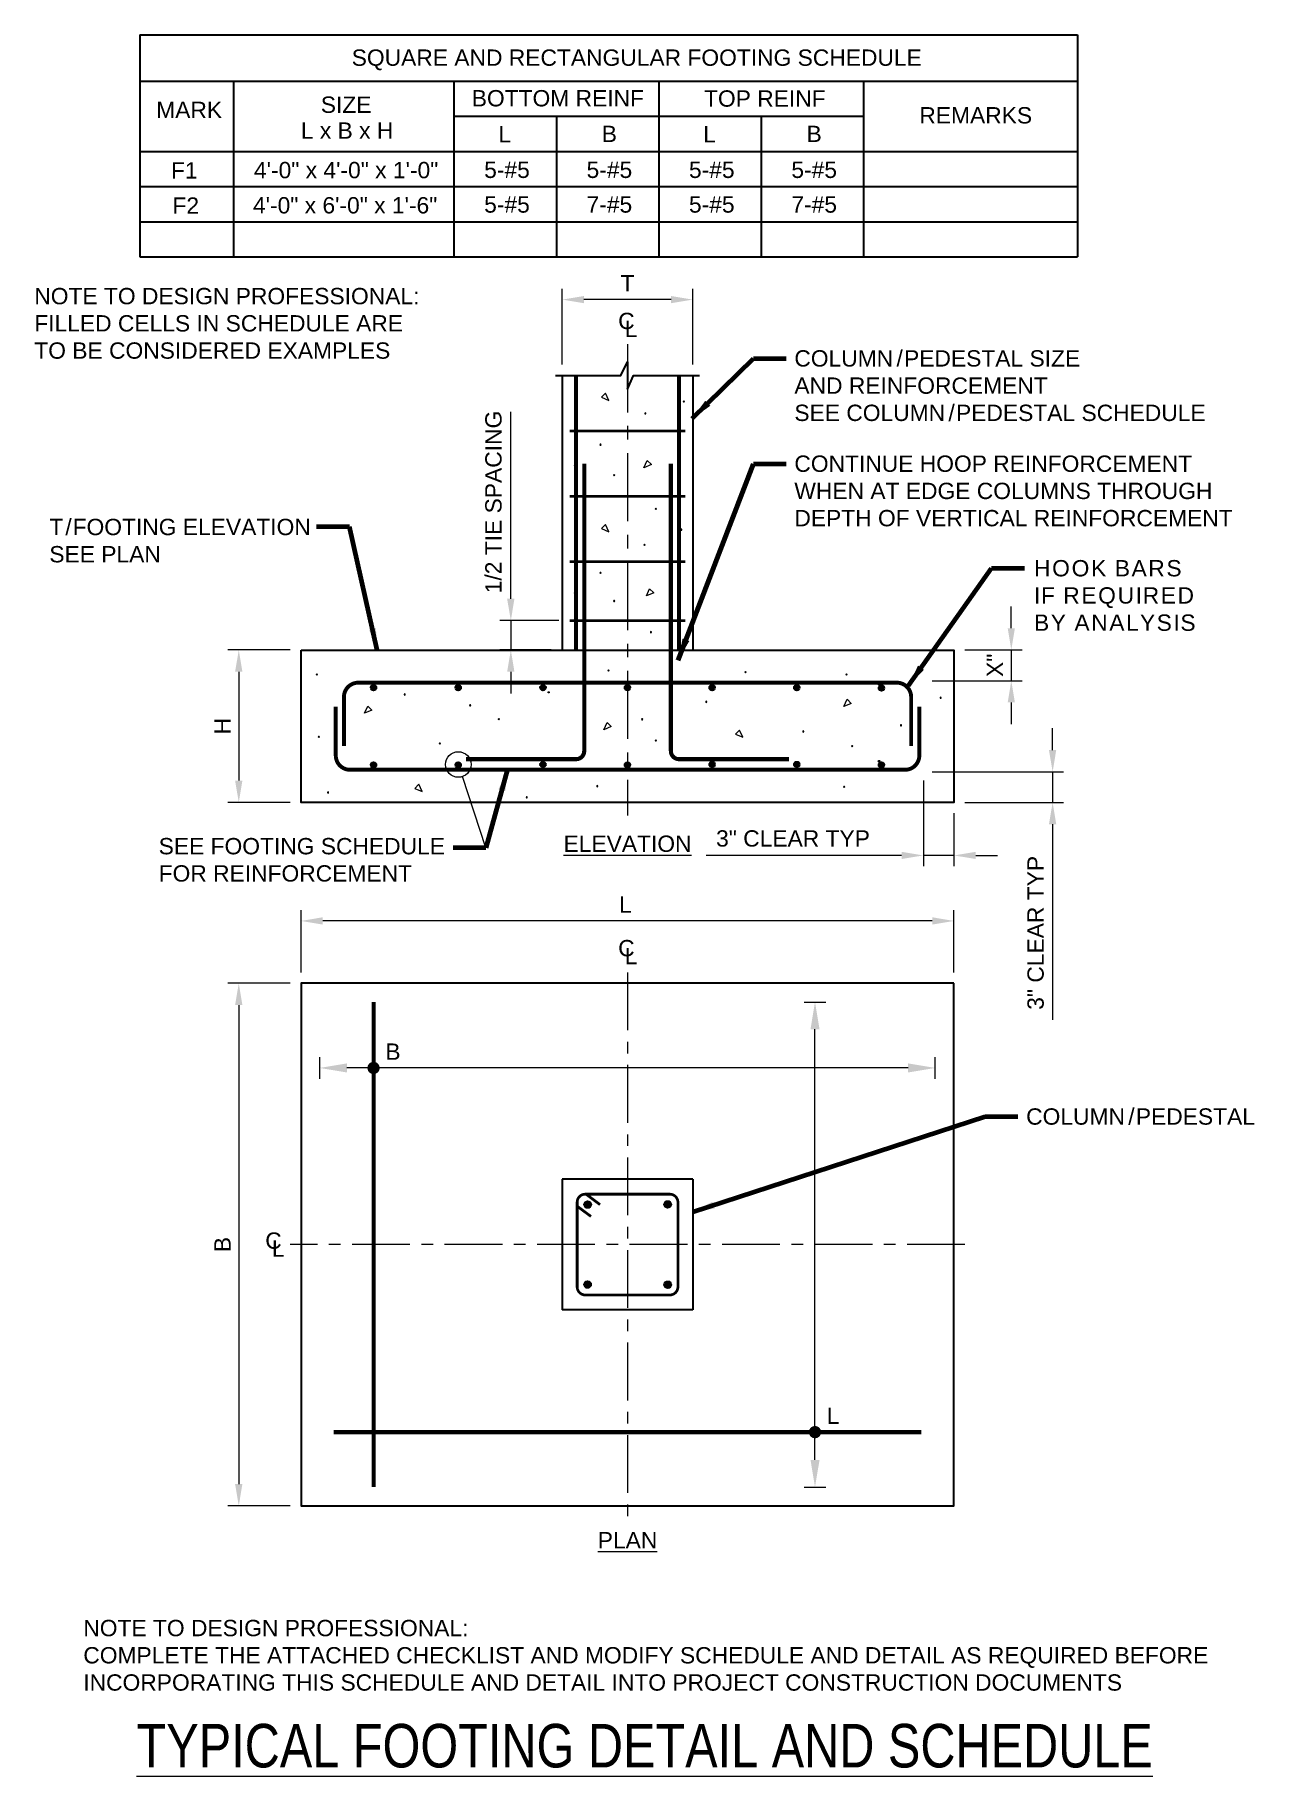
# Model space of a CAD drawing. Header units: inches. Extents: x -1167 to -1055, y 1903 to 2063.
import ezdxf

# ---------------------------------------------------------------- set-up
doc = ezdxf.new("R2010")
doc.units = ezdxf.units.IN
doc.header["$LTSCALE"] = 5
doc.header["$MEASUREMENT"] = 0
doc.linetypes.add('CENTER', pattern=[2, 1.25, -0.25, 0.25, -0.25])
doc.linetypes.add('HIDDEN', pattern=[0.375, 0.25, -0.125])
for name, color, linetype, lineweight in [('S-ANNO-DIMS', 1, 'Continuous', 20), ('S-ANNO-SCHD', 4, 'Continuous', 30), ('S-ANNO-TEXT', 7, 'Continuous', 20), ('S-DELT-PATT', 7, 'Continuous', 15), ('S-DETL', 3, 'Continuous', 30), ('S-GRID', 9, 'CENTER', 20)]:
    doc.layers.add(name, color=color, linetype=linetype, lineweight=lineweight)
doc.styles.add('Romans', font='arial.ttf')
doc.dimstyles.new('Arrow 16', dxfattribs={"dimscale": 10, "dimtxt": 0.128, "dimasz": 0.128, "dimexe": 0.05, "dimexo": 0.05, "dimgap": 0.04, "dimtad": 1, "dimzin": 12, "dimdsep": 46, "dimtxsty": 'Standard', "dimcen": 0, "dimclrd": 256, "dimclre": 256, "dimclrt": 256, "dimaunit": 1, "dimadec": 3, "dimazin": 3, "dimtfac": 1, "dimtofl": 0, "dimtmove": 0, "dimatfit": 3, "dimfxl": 0.18, "dimtolj": 1, "dimtzin": 0, "dimlwd": -1, "dimlwe": -1, "dimarcsym": 0})
doc.dimstyles.get("Standard").update_dxf_attribs({"dimtxt": 0.18, "dimasz": 0.18, "dimexe": 0.18, "dimexo": 0.0625, "dimgap": 0.09, "dimtad": 0, "dimtih": 1, "dimtoh": 1, "dimdec": 4, "dimzin": 0, "dimdsep": 46, "dimtxsty": 'Standard', "dimcen": 0.09, "dimadec": 0, "dimazin": 0, "dimtfac": 1, "dimtdec": 4, "dimtofl": 0, "dimtmove": 0, "dimatfit": 3, "dimfxl": 1, "dimtolj": 1, "dimtzin": 0, "dimarcsym": 0})

# ---------------------------------------------------------------- blocks, each defined once
blk = doc.blocks.new('*D0')
at = {"layer": 'Defpoints', "color": 0, "transparency": 16777216}
for p in [(-1142.78, 1975.62), (-1148.5, 1927.62), (-1142.78, 1927.62)]:
    blk.add_point(p, dxfattribs=at)
at = {"layer": 'S-ANNO-DIMS', "transparency": 16777216}
for p, q in [((-1143.78, 1975.62), (-1149.5, 1975.62)), ((-1148.5, 1973.62), (-1148.5, 1929.62)), ((-1143.78, 1927.62), (-1149.5, 1927.62))]:
    blk.add_line(p, q, dxfattribs=at)
for points in [[(-1148.84, 1973.62), (-1148.17, 1973.62), (-1148.5, 1975.62)], [(-1148.84, 1929.62), (-1148.17, 1929.62), (-1148.5, 1927.62)]]:
    blk.add_solid(points, dxfattribs=at)
at = {"layer": 'S-ANNO-DIMS', "transparency": 16777216, "insert": (-1150, 1951.62), "char_height": 1.5, "attachment_point": 5, "rotation": 90, "style": 'Romans'}
blk.add_mtext('\\A1;B', dxfattribs=at)
blk = doc.blocks.new('*D1')
at = {"layer": 'Defpoints', "color": 0, "transparency": 16777216}
for p in [(-1142.78, 1981.34), (-1142.78, 1975.62), (-1082.78, 1975.62)]:
    blk.add_point(p, dxfattribs=at)
at = {"layer": 'S-ANNO-DIMS', "transparency": 16777216}
for p, q in [((-1142.78, 1976.62), (-1142.78, 1982.34)), ((-1082.78, 1976.62), (-1082.78, 1982.34)), ((-1084.78, 1981.34), (-1140.78, 1981.34))]:
    blk.add_line(p, q, dxfattribs=at)
for points in [[(-1140.78, 1981.68), (-1140.78, 1981.01), (-1142.78, 1981.34)], [(-1084.78, 1981.68), (-1084.78, 1981.01), (-1082.78, 1981.34)]]:
    blk.add_solid(points, dxfattribs=at)
at = {"layer": 'S-ANNO-DIMS', "transparency": 16777216, "insert": (-1112.97, 1982.84), "char_height": 1.5, "attachment_point": 5, "style": 'Romans'}
blk.add_mtext('\\A1;L', dxfattribs=at)
blk = doc.blocks.new('*D2')
at = {"layer": 'Defpoints', "color": 0, "linetype": 'Continuous', "transparency": 16777216}
for p in [(-1095.55, 1973.9), (-1095.55, 1973.9), (-1095.55, 1929.34)]:
    blk.add_point(p, dxfattribs=at)
at = {"layer": 'S-ANNO-TEXT', "transparency": 16777216}
blk.add_line((-1095.55, 1931.84), (-1095.55, 1971.4), dxfattribs=at)
at = {"layer": 'S-ANNO-TEXT', "linetype": 'Continuous', "transparency": 16777216}
for points in [[(-1095.96, 1971.4), (-1095.13, 1971.4), (-1095.55, 1973.9)], [(-1095.96, 1931.84), (-1095.13, 1931.84), (-1095.55, 1929.34)]]:
    blk.add_solid(points, dxfattribs=at)
blk = doc.blocks.new('*D3')
at = {"layer": 'Defpoints', "color": 0, "linetype": 'Continuous', "transparency": 16777216}
for p in [(-1141.06, 1967.84), (-1141.06, 1967.84), (-1084.5, 1967.84)]:
    blk.add_point(p, dxfattribs=at)
at = {"layer": 'S-ANNO-TEXT', "transparency": 16777216}
blk.add_line((-1087, 1967.84), (-1138.56, 1967.84), dxfattribs=at)
at = {"layer": 'S-ANNO-TEXT', "linetype": 'Continuous', "transparency": 16777216}
for points in [[(-1138.56, 1968.26), (-1138.56, 1967.42), (-1141.06, 1967.84)], [(-1087, 1968.26), (-1087, 1967.42), (-1084.5, 1967.84)]]:
    blk.add_solid(points, dxfattribs=at)
blk = doc.blocks.new('*D4')
at = {"layer": 'Defpoints', "color": 0, "transparency": 16777216}
for p in [(-1142.78, 2006.23), (-1148.5, 1992.23), (-1142.78, 1992.23)]:
    blk.add_point(p, dxfattribs=at)
at = {"layer": 'S-ANNO-DIMS', "transparency": 16777216}
for p, q in [((-1143.78, 2006.23), (-1149.5, 2006.23)), ((-1148.5, 2004.23), (-1148.5, 1994.23)), ((-1143.78, 1992.23), (-1149.5, 1992.23))]:
    blk.add_line(p, q, dxfattribs=at)
for points in [[(-1148.84, 2004.23), (-1148.17, 2004.23), (-1148.5, 2006.23)], [(-1148.84, 1994.23), (-1148.17, 1994.23), (-1148.5, 1992.23)]]:
    blk.add_solid(points, dxfattribs=at)
at = {"layer": 'S-ANNO-DIMS', "transparency": 16777216, "insert": (-1150, 1999.23), "char_height": 1.5, "attachment_point": 5, "rotation": 90, "style": 'Romans'}
blk.add_mtext('\\A1;H', dxfattribs=at)
blk = doc.blocks.new('*D5')
at = {"layer": 'Defpoints', "color": 0, "transparency": 16777216}
for p in [(-1118.08, 2008.93), (-1123.5, 2006.23), (-1118.78, 2006.23)]:
    blk.add_point(p, dxfattribs=at)
at = {"layer": 'S-ANNO-DIMS', "transparency": 16777216}
for p, q in [((-1123.5, 2010.93), (-1123.5, 2012.93)), ((-1119.08, 2008.93), (-1124.5, 2008.93)), ((-1123.5, 2008.93), (-1123.5, 2006.23)), ((-1119.78, 2006.23), (-1124.5, 2006.23)), ((-1123.5, 2004.23), (-1123.5, 2002.23))]:
    blk.add_line(p, q, dxfattribs=at)
for points in [[(-1123.84, 2010.93), (-1123.17, 2010.93), (-1123.5, 2008.93)], [(-1123.84, 2004.23), (-1123.17, 2004.23), (-1123.5, 2006.23)]]:
    blk.add_solid(points, dxfattribs=at)
at = {"layer": 'S-ANNO-DIMS', "transparency": 16777216, "insert": (-1125.09, 2019.82), "char_height": 1.5, "attachment_point": 5, "rotation": 90, "style": 'Romans'}
blk.add_mtext('\\A1;1/2 TIE SPACING', dxfattribs=at)
blk = doc.blocks.new('*D6')
at = {"layer": 'Defpoints', "color": 0, "transparency": 16777216}
for p in [(-1118.78, 2038.41), (-1118.78, 2031.44), (-1106.78, 2031.44)]:
    blk.add_point(p, dxfattribs=at)
at = {"layer": 'S-ANNO-DIMS', "transparency": 16777216}
for p, q in [((-1118.78, 2032.44), (-1118.78, 2039.41)), ((-1106.78, 2032.44), (-1106.78, 2039.41)), ((-1108.78, 2038.41), (-1116.78, 2038.41))]:
    blk.add_line(p, q, dxfattribs=at)
for points in [[(-1116.78, 2038.74), (-1116.78, 2038.08), (-1118.78, 2038.41)], [(-1108.78, 2038.74), (-1108.78, 2038.08), (-1106.78, 2038.41)]]:
    blk.add_solid(points, dxfattribs=at)
at = {"layer": 'S-ANNO-DIMS', "transparency": 16777216, "insert": (-1112.78, 2039.91), "char_height": 1.5, "attachment_point": 5, "rotation": 0.0021, "style": 'Romans'}
blk.add_mtext('\\A1;T', dxfattribs=at)
blk = doc.blocks.new('*D7')
at = {"layer": 'Defpoints', "color": 0, "transparency": 16777216}
for p in [(-1085.78, 1995.04), (-1073.71, 1995.04), (-1082.78, 1992.23)]:
    blk.add_point(p, dxfattribs=at)
at = {"layer": 'S-ANNO-DIMS', "transparency": 16777216}
for p, q in [((-1073.71, 1997.04), (-1073.71, 1999.04)), ((-1084.78, 1995.04), (-1072.71, 1995.04)), ((-1073.71, 1995.04), (-1073.71, 1992.23)), ((-1081.78, 1992.23), (-1072.71, 1992.23)), ((-1073.71, 1990.23), (-1073.71, 1972.27))]:
    blk.add_line(p, q, dxfattribs=at)
for points in [[(-1074.05, 1997.04), (-1073.38, 1997.04), (-1073.71, 1995.04)], [(-1074.05, 1990.23), (-1073.38, 1990.23), (-1073.71, 1992.23)]]:
    blk.add_solid(points, dxfattribs=at)
at = {"layer": 'S-ANNO-DIMS', "transparency": 16777216, "insert": (-1075.27, 1980.25), "char_height": 1.5, "attachment_point": 5, "rotation": 90, "style": 'Romans'}
blk.add_mtext('\\A1;3" CLEAR TYP', dxfattribs=at)
blk = doc.blocks.new('*D8')
at = {"layer": 'Defpoints', "color": 0, "transparency": 16777216}
for p in [(-1085.59, 1995.23), (-1082.78, 1992.23), (-1085.59, 1987.36)]:
    blk.add_point(p, dxfattribs=at)
at = {"layer": 'S-ANNO-DIMS', "transparency": 16777216}
for p, q in [((-1085.59, 1994.23), (-1085.59, 1986.36)), ((-1082.78, 1991.23), (-1082.78, 1986.36)), ((-1087.59, 1987.36), (-1105.55, 1987.36)), ((-1082.78, 1987.36), (-1085.59, 1987.36)), ((-1080.78, 1987.36), (-1078.78, 1987.36))]:
    blk.add_line(p, q, dxfattribs=at)
for points in [[(-1087.59, 1987.69), (-1087.59, 1987.03), (-1085.59, 1987.36)], [(-1080.78, 1987.69), (-1080.78, 1987.03), (-1082.78, 1987.36)]]:
    blk.add_solid(points, dxfattribs=at)
at = {"layer": 'S-ANNO-DIMS', "transparency": 16777216, "insert": (-1097.57, 1988.91), "char_height": 1.5, "attachment_point": 5, "style": 'Romans'}
blk.add_mtext('\\A1;3" CLEAR TYP', dxfattribs=at)
blk = doc.blocks.new('*D9')
at = {"layer": 'Defpoints', "color": 0, "transparency": 16777216}
for p in [(-1082.78, 2006.23), (-1085.78, 2003.41), (-1077.51, 2003.41)]:
    blk.add_point(p, dxfattribs=at)
at = {"layer": 'S-ANNO-DIMS', "transparency": 16777216}
for p, q in [((-1077.51, 2008.23), (-1077.51, 2010.23)), ((-1081.78, 2006.23), (-1076.51, 2006.23)), ((-1077.51, 2006.23), (-1077.51, 2003.41)), ((-1084.78, 2003.41), (-1076.51, 2003.41)), ((-1077.51, 2001.41), (-1077.51, 1999.41))]:
    blk.add_line(p, q, dxfattribs=at)
for points in [[(-1077.84, 2008.23), (-1077.18, 2008.23), (-1077.51, 2006.23)], [(-1077.84, 2001.41), (-1077.18, 2001.41), (-1077.51, 2003.41)]]:
    blk.add_solid(points, dxfattribs=at)
at = {"layer": 'S-ANNO-DIMS', "transparency": 16777216, "insert": (-1079.01, 2004.82), "char_height": 1.5, "attachment_point": 5, "rotation": 90, "style": 'Romans'}
blk.add_mtext('\\A1;X"', dxfattribs=at)

msp = doc.modelspace()

# ---------------------------------------------------------------- hatches: boundary and pattern name
at = {"layer": 'S-DETL'}
h = msp.add_hatch(color=256, dxfattribs=at)
h.dxf.hatch_style = 1
h.paths.add_polyline_path([(-1136.3649486, 2002.7708222, 0.0947853979), (-1136.3472986, 2002.6785538), (-1135.8825986, 2002.6785538, 0.0947853979), (-1135.8649486, 2002.7708222, 1)])
h.paths.add_polyline_path([(-1135.8825986, 2002.6785538), (-1136.3472986, 2002.6785538, 0.6788531939)])
h = msp.add_hatch(color=256, dxfattribs=at)
h.dxf.hatch_style = 1
h.paths.add_polyline_path([(-1128.5867331, 2002.7708222, 0.0947853979), (-1128.5690831, 2002.6785538), (-1128.104383, 2002.6785538, 0.0947853979), (-1128.0867331, 2002.7708222, 1)])
h.paths.add_polyline_path([(-1128.104383, 2002.6785538), (-1128.5690831, 2002.6785538, 0.6788531939)])
h = msp.add_hatch(color=256, dxfattribs=at)
h.dxf.hatch_style = 1
h.paths.add_polyline_path([(-1120.2982871, 2002.7708222, -0.0947853979), (-1120.315937, 2002.6785538), (-1120.7806371, 2002.6785538, -0.0947853979), (-1120.7982871, 2002.7708222, -1)])
h.paths.add_polyline_path([(-1120.7806371, 2002.6785538), (-1120.315937, 2002.6785538, -0.6788531939)])
h = msp.add_hatch(color=256, dxfattribs=at)
h.dxf.hatch_style = 1
h.paths.add_polyline_path([(-1113.030302, 2002.7708222, 0.0947853979), (-1113.012652, 2002.6785538), (-1112.547952, 2002.6785538, 0.0947853979), (-1112.530302, 2002.7708222, 1)])
h.paths.add_polyline_path([(-1112.547952, 2002.6785538), (-1113.012652, 2002.6785538, 0.6788531939)])
h = msp.add_hatch(color=256, dxfattribs=at)
h.dxf.hatch_style = 1
h.paths.add_polyline_path([(-1105.2520865, 2002.7708222, 0.0947853979), (-1105.2344365, 2002.6785538), (-1104.7697365, 2002.6785538, 0.0947853979), (-1104.7520865, 2002.7708222, 1)])
h.paths.add_polyline_path([(-1104.7697365, 2002.6785538), (-1105.2344365, 2002.6785538, 0.6788531939)])
h = msp.add_hatch(color=256, dxfattribs=at)
h.dxf.hatch_style = 1
h.paths.add_polyline_path([(-1097.473871, 2002.7708222, 0.0947853979), (-1097.456221, 2002.6785538), (-1096.9915209, 2002.6785538, 0.0947853979), (-1096.973871, 2002.7708222, 1)])
h.paths.add_polyline_path([(-1096.9915209, 2002.6785538), (-1097.456221, 2002.6785538, 0.6788531939)])
h = msp.add_hatch(color=256, dxfattribs=at)
h.dxf.hatch_style = 1
h.paths.add_polyline_path([(-1089.6956752, 2002.7279271, 0.0947853979), (-1089.6780252, 2002.6356586), (-1089.2133251, 2002.6356586, 0.0947853979), (-1089.1956752, 2002.7279271, 1)])
h.paths.add_polyline_path([(-1089.2133251, 2002.6356586), (-1089.6780252, 2002.6356586, 0.6788531939)])
h = msp.add_hatch(color=256, dxfattribs=at)
h.dxf.hatch_style = 1
h.paths.add_polyline_path([(-1136.3649486, 1995.664994, 0.0947853979), (-1136.3472986, 1995.5727256), (-1135.8825986, 1995.5727256, 0.0947853979), (-1135.8649486, 1995.664994, 1)])
h.paths.add_polyline_path([(-1135.8825986, 1995.5727256), (-1136.3472986, 1995.5727256, 0.6788531939)])
h = msp.add_hatch(color=256, dxfattribs=at)
h.dxf.hatch_style = 1
h.paths.add_polyline_path([(-1128.5867331, 1995.664994, 0.0947853979), (-1128.5690831, 1995.5727256), (-1128.104383, 1995.5727256, 0.0947853979), (-1128.0867331, 1995.664994, 1)])
h.paths.add_polyline_path([(-1128.104383, 1995.5727256), (-1128.5690831, 1995.5727256, 0.6788531939)])
h = msp.add_hatch(color=256, dxfattribs=at)
h.dxf.hatch_style = 1
h.paths.add_polyline_path([(-1120.2982871, 1995.7123574, -0.0947853979), (-1120.315937, 1995.620089), (-1120.7806371, 1995.620089, -0.0947853979), (-1120.7982871, 1995.7123574, -1)])
h.paths.add_polyline_path([(-1120.7806371, 1995.620089), (-1120.315937, 1995.620089, -0.6788531939)])
h = msp.add_hatch(color=256, dxfattribs=at)
h.dxf.hatch_style = 1
h.paths.add_polyline_path([(-1113.030302, 1995.664994, 0.0947853979), (-1113.012652, 1995.5727256), (-1112.547952, 1995.5727256, 0.0947853979), (-1112.530302, 1995.664994, 1)])
h.paths.add_polyline_path([(-1112.547952, 1995.5727256), (-1113.012652, 1995.5727256, 0.6788531939)])
h = msp.add_hatch(color=256, dxfattribs=at)
h.dxf.hatch_style = 1
h.paths.add_polyline_path([(-1105.2520865, 1995.7123574, 0.0947853979), (-1105.2344365, 1995.620089), (-1104.7697365, 1995.620089, 0.0947853979), (-1104.7520865, 1995.7123574, 1)])
h.paths.add_polyline_path([(-1104.7697365, 1995.620089), (-1105.2344365, 1995.620089, 0.6788531939)])
h = msp.add_hatch(color=256, dxfattribs=at)
h.dxf.hatch_style = 1
h.paths.add_polyline_path([(-1097.473871, 1995.7123574, 0.0947853979), (-1097.456221, 1995.620089), (-1096.9915209, 1995.620089, 0.0947853979), (-1096.973871, 1995.7123574, 1)])
h.paths.add_polyline_path([(-1096.9915209, 1995.620089), (-1097.456221, 1995.620089, 0.6788531939)])
h = msp.add_hatch(color=256, dxfattribs=at)
h.dxf.hatch_style = 1
h.paths.add_polyline_path([(-1089.6956752, 1995.6694623, 0.0947853979), (-1089.6780252, 1995.5771938), (-1089.2133251, 1995.5771938, 0.0947853979), (-1089.1956752, 1995.6694623, 1)])
h.paths.add_polyline_path([(-1089.2133251, 1995.5771938), (-1089.6780252, 1995.5771938, 0.6788531939)])
at = {"layer": 'S-DETL', "linetype": 'Continuous'}
h = msp.add_hatch(color=256, dxfattribs=at)
h.dxf.hatch_style = 1
edge = h.paths.add_edge_path()
edge.add_arc((-1116.4402671, 1955.2901524), 0.3125, 180, 540, ccw=False)
h = msp.add_hatch(color=256, dxfattribs=at)
h.dxf.hatch_style = 1
edge = h.paths.add_edge_path()
edge.add_arc((-1109.0879627, 1955.3059598), 0.3125, 180, 540, ccw=False)
h = msp.add_hatch(color=256, dxfattribs=at)
h.dxf.hatch_style = 1
edge = h.paths.add_edge_path()
edge.add_arc((-1116.4477722, 1947.9458884), 0.3125, 180, 540, ccw=False)
h = msp.add_hatch(color=256, dxfattribs=at)
h.dxf.hatch_style = 1
edge = h.paths.add_edge_path()
edge.add_arc((-1109.0852474, 1947.928329), 0.3125, 180, 540, ccw=False)

# ---------------------------------------------------------------- linework, layer by layer
at = {"layer": 'S-ANNO-DIMS'}
msp.add_line((-1123.5032885, 2010.9317236), (-1123.5032885, 2028.1120522), dxfattribs=at)
at = {"layer": 'S-ANNO-SCHD'}
for p, q in [((-1157.607952, 2062.7296153), (-1157.607952, 2042.3302871)), ((-1157.607952, 2062.7296153), (-1071.4159301, 2062.7296153)), ((-1071.4159301, 2062.7296153), (-1071.4159301, 2042.3302871)), ((-1157.607952, 2058.4816321), (-1071.4159301, 2058.4816321)), ((-1128.7248442, 2058.4816321), (-1128.7248442, 2042.3302871)), ((-1109.9047784, 2058.4816321), (-1109.9047784, 2042.3302871)), ((-1091.0847125, 2058.4816321), (-1091.0847125, 2042.3302871)), ((-1148.9747166, 2058.4035433), (-1148.9747166, 2042.2521982)), ((-1128.7248442, 2055.2513631), (-1091.0847125, 2055.2513631)), ((-1119.3148113, 2055.2513631), (-1119.3148113, 2042.3302871)), ((-1100.4947454, 2055.2513631), (-1100.4947454, 2042.3302871)), ((-1157.607952, 2052.0210941), (-1071.4159301, 2052.0210941)), ((-1157.607952, 2048.7908251), (-1071.4159301, 2048.7908251)), ((-1157.607952, 2045.5605561), (-1071.4159301, 2045.5605561)), ((-1157.607952, 2042.3302871), (-1071.4159301, 2042.3302871))]:
    msp.add_line(p, q, dxfattribs=at)
at = {"layer": 'S-ANNO-TEXT', "linetype": 'Continuous'}
for p, q in [((-1096.5477566, 1973.8966321), (-1094.5477566, 1973.8966321)), ((-1141.0551868, 1966.8385916), (-1141.0551868, 1968.8385916)), ((-1084.4951868, 1966.8385916), (-1084.4951868, 1968.8385916)), ((-1096.5477566, 1929.3366321), (-1094.5477566, 1929.3366321))]:
    msp.add_line(p, q, dxfattribs=at)
at = {"layer": 'S-ANNO-TEXT'}
msp.add_lwpolyline([(-1125.7832388, 1988.0417582), (-1127.9562431, 1994.5956378)], dxfattribs=at)
at = {"layer": 'S-ANNO-TEXT', "const_width": 0.5625}
for points in [[(-1136.3961986, 1967.8385916, 1), (-1135.8336986, 1967.8385916, 1)], [(-1095.8290066, 1934.3908039, 1), (-1095.2665066, 1934.3908039, 1)]]:
    msp.add_lwpolyline(points, format="xyb", close=True, dxfattribs=at)
at = {"layer": 'S-ANNO-TEXT'}
msp.add_circle((-1128.3265026, 1995.7123574), 1.176501, dxfattribs=at)
at = {"layer": 'S-DELT-PATT', "flags": 128}
for points in [[(-1115.1662797, 2029.4431769), (-1114.4920168, 2029.1555266), (-1114.791387, 2029.8180696)], [(-1110.5888171, 2023.2602266), (-1111.26308, 2022.9725762), (-1110.9637098, 2023.6351193)], [(-1115.1662797, 2017.3717055), (-1114.4920168, 2017.0840552), (-1114.791387, 2017.7465983)], [(-1110.3678841, 2011.4831839), (-1111.042147, 2011.1955336), (-1110.7427768, 2011.8580767)], [(-1136.2687184, 2000.6992746), (-1136.9429814, 2000.4116243), (-1136.6436111, 2001.0741673)], [(-1092.2296515, 2001.3221893), (-1092.9039144, 2001.034539), (-1092.6045442, 2001.697082)], [(-1114.2710803, 1999.1896179), (-1114.9453432, 1998.9019676), (-1114.645973, 1999.5645106)], [(-1102.8675345, 1998.4970188), (-1102.1932716, 1998.2093685), (-1102.4926418, 1998.8719115)], [(-1132.3256102, 1993.5188976), (-1131.6513473, 1993.2312473), (-1131.9507175, 1993.8937903)]]:
    msp.add_lwpolyline(points, close=True, dxfattribs=at)
for points in [[(-1107.6544695, 2029.060153, 1), (-1107.5507895, 2029.060153, 1)], [(-1111.189439, 2027.956056, 1), (-1111.085759, 2027.956056, 1)], [(-1115.3135681, 2025.0854015, 1), (-1115.2098881, 2025.0854015, 1)], [(-1117.6702213, 2023.1716296, 1), (-1117.5665413, 2023.1716296, 1)], [(-1114.0616047, 2022.2883541, 1), (-1113.9579247, 2022.2883541, 1)], [(-1110.2320504, 2019.196878, 1), (-1110.1283704, 2019.196878, 1)], [(-1107.8754099, 2017.2831061, 1), (-1107.7717299, 2017.2831061, 1)], [(-1111.2630808, 2015.8845847, 1), (-1111.1594008, 2015.8845847, 1)], [(-1115.3135681, 2013.3083546, 1), (-1115.2098881, 2013.3083546, 1)], [(-1117.6702213, 2011.4681899, 1), (-1117.5665413, 2011.4681899, 1)], [(-1114.0616047, 2010.7321288, 1), (-1113.9579247, 2010.7321288, 1)], [(-1110.6739237, 2007.8614743, 1), (-1110.5702437, 2007.8614743, 1)], [(-1114.5771199, 2004.3427162, 1), (-1114.4734399, 2004.3427162, 1)], [(-1101.9837946, 2004.1954996, 1), (-1101.8801146, 2004.1954996, 1)], [(-1141.383966, 2003.9746823, 1), (-1141.280286, 2003.9746823, 1)], [(-1092.7044984, 2003.9746823, 1), (-1092.6008184, 2003.9746823, 1)], [(-1133.3073737, 2002.1455187, 1), (-1133.2036937, 2002.1455187, 1)], [(-1127.2854324, 2001.1426683, 1), (-1127.1817524, 2001.1426683, 1)], [(-1119.967783, 2002.3376677, -1), (-1120.071463, 2002.3376677, -1)], [(-1105.592406, 2001.4720617, 1), (-1105.488726, 2001.4720617, 1)], [(-1084.0522712, 2001.8405538, 1), (-1083.9485912, 2001.8405538, 1)], [(-1124.5447754, 1999.8790472, -1), (-1124.6484554, 1999.8790472, -1)], [(-1111.4840212, 1999.8613309, 1), (-1111.3803412, 1999.8613309, 1)], [(-1087.6967259, 1999.3041139, 1), (-1087.5930459, 1999.3041139, 1)], [(-1141.1980741, 1998.2455496, 1), (-1141.0943941, 1998.2455496, 1)], [(-1130.0733648, 1997.6326966, 1), (-1129.9696848, 1997.6326966, 1)], [(-1110.2320504, 1997.9233167, 1), (-1110.1283704, 1997.9233167, 1)], [(-1096.6738784, 1998.7469748, 1), (-1096.5701984, 1998.7469748, 1)], [(-1092.1889832, 1997.3886405, 1), (-1092.0853032, 1997.3886405, 1)], [(-1140.3529355, 1993.1358738, 1), (-1140.2492555, 1993.1358738, 1)], [(-1115.608153, 1993.7247269, 1), (-1115.504473, 1993.7247269, 1)], [(-1092.9254388, 1993.6511198, 1), (-1092.8217588, 1993.6511198, 1)], [(-1122.0889253, 1992.6942349, 1), (-1121.9852453, 1992.6942349, 1)]]:
    msp.add_lwpolyline(points, format="xyb", close=True, dxfattribs=at)
at = {"layer": 'S-DETL', "linetype": 'Continuous'}
for p, q in [((-1118.7751868, 2031.442676), (-1118.7751868, 2006.2253211)), ((-1106.7751868, 2031.442676), (-1106.7751868, 2006.2253211)), ((-1118.7751868, 1957.6166321), (-1118.7751868, 1945.6166321)), ((-1106.7751868, 1957.6166321), (-1118.7751868, 1957.6166321)), ((-1106.7751868, 1957.6166321), (-1106.7751868, 1945.6166321)), ((-1106.7751868, 1945.6166321), (-1118.7751868, 1945.6166321))]:
    msp.add_line(p, q, dxfattribs=at)
msp.add_lwpolyline([(-1119.3973717, 2031.442676), (-1113.4027635, 2031.438371), (-1112.7805786, 2032.6827408), (-1112.7805786, 2030.1940012), (-1112.2337168, 2031.438371), (-1106.1530019, 2031.442676)], dxfattribs=at)
for points, const_width in [([(-1117.5070174, 2031.4413184), (-1117.5070174, 2006.2253211)], 0.375), ([(-1108.0541399, 2031.4413184), (-1108.0541399, 2006.2253211)], 0.375), ([(-1118.0832918, 2026.3445289), (-1107.4778655, 2026.3445289)], 0.25), ([(-1118.0832918, 2020.3445289), (-1107.4778655, 2020.3445289)], 0.25), ([(-1118.0832918, 2014.3445289), (-1107.4778655, 2014.3445289)], 0.25), ([(-1118.0832918, 2008.9317237), (-1107.4778655, 2008.9317237)], 0.25), ([(-1088.0251868, 2003.2253211), (-1137.5251868, 2003.2253211)], 0.375), ([(-1087.2751868, 1995.2253211), (-1138.2751868, 1995.2253211)], 0.375), ([(-1136.1149486, 1973.8966321), (-1136.1149486, 1929.3366321)], 0.375), ([(-1116.5940678, 1956.2473006), (-1115.2981429, 1955.2820018)], 0.25), ([(-1117.4293788, 1955.1628467), (-1116.1334539, 1954.1975479)], 0.25), ([(-1139.7751868, 1934.3908039), (-1085.7751868, 1934.3908039)], 0.375)]:
    msp.add_lwpolyline(points, dxfattribs=dict(at, const_width=const_width))
at = {"layer": 'S-DETL', "linetype": 'Continuous', "const_width": 0.375}
for points in [[(-1116.7570174, 2023.3445289), (-1116.7570174, 1996.9493938, -0.4142135624), (-1117.5070174, 1996.1993938), (-1127.6108584, 1996.1993938)], [(-1108.7933562, 2023.3445289), (-1108.7933562, 1996.9493938, 0.4142135624), (-1108.0433562, 1996.1993938), (-1097.9395152, 1996.1993938)]]:
    msp.add_lwpolyline(points, format="xyb", dxfattribs=at)
at = {"layer": 'S-DETL', "linetype": 'Continuous'}
for points in [[(-1142.7751868, 2006.2253211), (-1082.7751868, 2006.2253211), (-1082.7751868, 1992.2253211), (-1142.7751868, 1992.2253211)], [(-1082.7751868, 1975.6166321), (-1142.7751868, 1975.6166321), (-1142.7751868, 1927.6166321), (-1082.7751868, 1927.6166321)]]:
    msp.add_lwpolyline(points, close=True, dxfattribs=at)
at = {"layer": 'S-DETL', "linetype": 'HIDDEN', "ltscale": 0.7, "const_width": 0.36, "flags": 128}
for points in [[(-1138.8376868, 1997.4128211), (-1138.8376868, 2001.9128211, -0.4142135624), (-1137.5251868, 2003.2253211)], [(-1086.7126868, 1997.4128211), (-1086.7126868, 2001.9128211, 0.4142135624), (-1088.0251868, 2003.2253211)], [(-1139.5876868, 2001.0378211), (-1139.5876868, 1996.5378211, 0.4142135624), (-1138.2751868, 1995.2253211)], [(-1085.9626868, 2001.0378211), (-1085.9626868, 1996.5378211, -0.4142135624), (-1087.2751868, 1995.2253211)]]:
    msp.add_lwpolyline(points, format="xyb", dxfattribs=at)
at = {"layer": 'S-DETL', "linetype": 'Continuous', "flags": 128}
for points in [[(-1089.6073838, 2003.0600291, -1), (-1089.7110638, 2003.0600291, -1)], [(-1089.6073838, 1996.0015643, -1), (-1089.7110638, 1996.0015643, -1)]]:
    msp.add_lwpolyline(points, format="xyb", close=True, dxfattribs=at)
at = {"layer": 'S-DETL', "linetype": 'Continuous', "const_width": 0.25, "flags": 128}
msp.add_lwpolyline([(-1108.8951868, 1956.2466321, -0.4142135624), (-1108.1451868, 1955.4966321), (-1108.1451868, 1947.7366321, -0.4142135624), (-1108.8951868, 1946.9866321), (-1116.6551868, 1946.9866321, -0.4142135624), (-1117.4051868, 1947.7366321), (-1117.4051868, 1955.4966321, -0.4142135624), (-1116.6551868, 1956.2466321)], format="xyb", close=True, dxfattribs=at)
at = {"layer": 'S-DETL'}
for centre in [(-1136.1149486, 2002.7708222), (-1128.3367331, 2002.7708222), (-1120.5482871, 2002.7708222), (-1112.780302, 2002.7708222), (-1105.0020865, 2002.7708222), (-1097.223871, 2002.7708222), (-1089.4456752, 2002.7279271), (-1136.1149486, 1995.664994), (-1128.3367331, 1995.664994), (-1120.5482871, 1995.7123574), (-1112.780302, 1995.664994), (-1105.0020865, 1995.7123574), (-1097.223871, 1995.7123574), (-1089.4456752, 1995.6694623)]:
    msp.add_circle(centre, 0.25, dxfattribs=at)
at = {"layer": 'S-DETL', "linetype": 'Continuous'}
for centre in [(-1116.4402671, 1955.2901524), (-1109.0879627, 1955.3059598), (-1116.4477722, 1947.9458884), (-1109.0852474, 1947.928329)]:
    msp.add_circle(centre, 0.3125, dxfattribs=at)
at = {"layer": 'S-GRID', "linetype": 'CENTER'}
msp.add_line((-1112.7751868, 2034.3054066), (-1112.7751868, 1991.022897), dxfattribs=at)
at = {"layer": 'S-GRID', "linetype": 'CENTER', "ltscale": 0.85}
for p, q in [((-1112.7751868, 1976.6166321), (-1112.7751868, 1926.6166321)), ((-1081.7751868, 1951.6166321), (-1143.7751868, 1951.6166321))]:
    msp.add_line(p, q, dxfattribs=at)

# ---------------------------------------------------------------- texts
at = {"layer": 'S-ANNO-TEXT', "style": 'Romans'}
for s, insert, char_height, attachment_point in [('SQUARE AND RECTANGULAR FOOTING SCHEDULE', (-1111.929146, 2061.3846942), 1.499999989, 2), ('SIZE', (-1138.6346712, 2057.0638542), 1.49999999, 2), ('BOTTOM REINF', (-1119.1768259, 2057.6568409), 1.499999989, 2), ('TOP REINF', (-1100.1594054, 2057.6299867), 1.49999999, 2), ('MARK', (-1153.0613374, 2056.5860369), 1.49999999, 2), ('REMARKS', (-1080.7776046, 2056.0884197), 1.49999999, 2), ('L x B x H', (-1138.5479347, 2054.6885629), 1.49999999, 2), ('L', (-1124.0578323, 2054.3543135), 1.5, 2), ('B', (-1114.443963, 2054.3835329), 1.5, 2), ('L', (-1105.2377664, 2054.3543135), 1.5, 2), ('B', (-1095.6238971, 2054.3835329), 1.5, 2), ('F1', (-1153.5080379, 2051.0286701), 1.49999999, 2), ('4\'-0" x 4\'-0" x 1\'-0"', (-1138.6346712, 2051.0554168), 1.499999989, 2), ('5-#5', (-1123.8539959, 2051.081721), 1.49999999, 2), ('5-#5', (-1114.443963, 2051.081721), 1.49999999, 2), ('5-#5', (-1105.0339301, 2051.081721), 1.49999999, 2), ('5-#5', (-1095.6238971, 2051.081721), 1.49999999, 2), ('F2', (-1153.3709301, 2047.7984011), 1.49999999, 2), ('4\'-0" x 6\'-0" x 1\'-6"', (-1138.7265961, 2047.8251478), 1.499999989, 2), ('5-#5', (-1123.853987, 2047.8966539), 1.49999999, 2), ('7-#5', (-1114.4439541, 2047.8966539), 1.49999999, 2), ('5-#5', (-1105.0339212, 2047.8966539), 1.49999999, 2), ('7-#5', (-1095.6238883, 2047.8966539), 1.49999999, 2), ('NOTE TO DESIGN PROFESSIONAL:\\PFILLED CELLS IN SCHEDULE ARE \\PTO BE CONSIDERED EXAMPLES', (-1167.2919504, 2039.4822584), 1.499999989, 1), ('C', (-1113.6364465, 2037.200175), 1.5, 1), ('L', (-1113.0303824, 2036.4720732), 1.5, 1), ('COLUM{\\T1.2;N/}PEDESTAL SIZE \\PAND REINFORCEMENT \\PSEE COLUM{\\T1.2;N/}PEDESTAL SCHEDULE', (-1097.4441245, 2033.761882), 1.499999989, 1), ('CONTINUE HOOP REINFORCEMENT \\PWHEN AT EDGE COLUMNS THROUGH \\PDEPTH OF VERTICAL REINFORCEMENT ', (-1097.4441245, 2024.0905897), 1.499999989, 1), ('{\\T1.15;T/}FOOTING ELEVATION\\PSEE PLAN', (-1165.9104925, 2018.2763983), 1.499999989, 1), ('{\\T1.1;HOOK BARS \\PIF REQUIRED \\PBY ANALYSIS}', (-1075.4223147, 2014.4889681), 1.499999989, 1), ('SEE FOOTING SCHEDULE \\PFOR REINFORCEMENT ', (-1155.8635666, 1988.9605692), 1.499999989, 1), ('{\\LELEVATION}', (-1112.7751868, 1989.1868561), 1.499999989, 2), ('C', (-1113.6364465, 1979.5947338), 1.5, 1), ('L', (-1113.0303824, 1978.866632), 1.5, 1), ('B', (-1135.0316153, 1970.0885916), 1.5, 1), ('COLUM{\\T1.2;N/}PEDESTAL ', (-1076.1457819, 1964.1286332), 1.499999989, 1), ('C', (-1146.0684951, 1952.730683), 1.5, 1), ('L', (-1145.462431, 1952.0025812), 1.5, 1), ('L', (-1094.4644233, 1936.6408039), 1.5, 1), ('{\\LPLAN}', (-1112.7751868, 1925.2166321), 1.49999999, 2), ('NOTE TO DESIGN PROFESSIONAL: \\PCOMPLETE THE ATTACHED CHECKLIST AND MODIFY SCHEDULE AND DETAIL AS REQUIRED BEFORE \\PINCORPORATING THIS SCHEDULE AND DETAIL INTO PROJECT CONSTRUCTION DOCUMENTS', (-1162.7886076, 1917.1465022), 1.499999989, 1), ('{\\W0.8;\\LTYPICAL FOOTING DETAIL AND SCHEDULE}', (-1111.2002723, 1907.5911134), 4, 2)]:
    msp.add_mtext(s, dxfattribs=dict(at, insert=insert, char_height=char_height, attachment_point=attachment_point))

# ---------------------------------------------------------------- dimensions: what is measured, and where the dimension line sits
at = {"layer": 'S-ANNO-DIMS'}
for base, p1, p2, angle, text, override, picture, middle in [((-1118.7754462, 2038.4083823), (-1106.7751868, 2031.442676), (-1118.7751868, 2031.4422292), 0.002133411, 'T', {"dimscale": 16, "dimtxt": 0.09375, "dimasz": 0.125, "dimexe": 0.0625, "dimgap": 0.0625, "dimtih": 0, "dimtoh": 0, "dimdec": 5, "dimlfac": 1, "dimrnd": 0.03125, "dimzin": 7, "dimlunit": 4, "dimtxsty": 'Romans', "dimcen": 0.125, "dimclrd": 256, "dimclre": 256, "dimclrt": 256, "dimadec": 4, "dimtdec": 5, "dimtofl": 1, "dimtvp": 1, "dimfrac": 2, "dimtzin": 3, "dimlwd": 65535, "dimlwe": 65535}, '*D6', (-1112.7753696, 2038.4086057)), ((-1123.5032885, 2006.2253211), (-1118.0832918, 2008.9317237), (-1118.7751868, 2006.2253211), 90, '1/2 TIE SPACING', {"dimscale": 16, "dimtxt": 0.09375, "dimasz": 0.125, "dimexe": 0.0625, "dimgap": 0.0625, "dimtih": 0, "dimtoh": 0, "dimdec": 5, "dimlfac": 1, "dimrnd": 0.03125, "dimzin": 7, "dimlunit": 4, "dimtxsty": 'Romans', "dimcen": 0.125, "dimdle": 0, "dimclrd": 256, "dimclre": 256, "dimclrt": 256, "dimadec": 4, "dimtdec": 5, "dimtofl": 1, "dimtmove": 2, "dimtvp": 1, "dimfrac": 2, "dimtzin": 3, "dimlwd": 65535, "dimlwe": 65535}, '*D5', (-1125.0867636, 2019.8177583)), ((-1077.5095086, 2003.4128211), (-1082.7751868, 2006.2253211), (-1085.7751868, 2003.4128211), 270, 'X"', {"dimscale": 16, "dimtxt": 0.09375, "dimasz": 0.125, "dimexe": 0.0625, "dimgap": 0.0625, "dimtih": 0, "dimtoh": 0, "dimdec": 5, "dimlfac": 1, "dimrnd": 0.03125, "dimzin": 7, "dimlunit": 4, "dimtxsty": 'Romans', "dimcen": 0.125, "dimclrd": 256, "dimclre": 256, "dimclrt": 256, "dimadec": 4, "dimtdec": 5, "dimtofl": 1, "dimtvp": 1, "dimfrac": 2, "dimtzin": 3, "dimlwd": 65535, "dimlwe": 65535}, '*D9', (-1077.5095086, 2004.8190711)), ((-1148.5032885, 1992.2253211), (-1142.7751868, 2006.2253211), (-1142.7751868, 1992.2253211), 90, 'H', {"dimscale": 16, "dimtxt": 0.09375, "dimasz": 0.125, "dimexe": 0.0625, "dimgap": 0.0625, "dimtih": 0, "dimtoh": 0, "dimdec": 5, "dimlfac": 1, "dimrnd": 0.03125, "dimzin": 7, "dimlunit": 4, "dimtxsty": 'Romans', "dimcen": 0.125, "dimclrd": 256, "dimclre": 256, "dimclrt": 256, "dimadec": 4, "dimtdec": 5, "dimtofl": 1, "dimtvp": 1, "dimfrac": 2, "dimtzin": 3, "dimlwd": 65535, "dimlwe": 65535}, '*D4', (-1148.5032885, 1999.2253211)), ((-1073.7145271, 1995.0378211), (-1082.7751868, 1992.2253211), (-1085.7751868, 1995.0378211), 90, '3" CLEAR TYP', {"dimscale": 16, "dimtxt": 0.09375, "dimasz": 0.125, "dimexe": 0.0625, "dimgap": 0.0625, "dimtih": 0, "dimtoh": 0, "dimdec": 5, "dimlfac": 1, "dimrnd": 0.03125, "dimzin": 7, "dimlunit": 4, "dimtxsty": 'Romans', "dimcen": 0.125, "dimclrd": 256, "dimclre": 256, "dimclrt": 256, "dimadec": 4, "dimtdec": 5, "dimtofl": 1, "dimtvp": 1, "dimfrac": 2, "dimtzin": 3, "dimlwd": 65535, "dimlwe": 65535}, '*D7', (-1073.7145271, 1980.2466376)), ((-1085.5876868, 1987.3602531), (-1082.7751868, 1992.2253211), (-1085.5876868, 1995.2253211), 180, '3" CLEAR TYP', {"dimscale": 16, "dimtxt": 0.09375, "dimasz": 0.125, "dimexe": 0.0625, "dimgap": 0.0625, "dimtih": 0, "dimtoh": 0, "dimdec": 5, "dimlfac": 1, "dimrnd": 0.03125, "dimzin": 7, "dimlunit": 4, "dimtxsty": 'Romans', "dimcen": 0.125, "dimclrd": 256, "dimclre": 256, "dimclrt": 256, "dimadec": 4, "dimtdec": 5, "dimtofl": 1, "dimtvp": 1, "dimfrac": 2, "dimtzin": 3, "dimlwd": 65535, "dimlwe": 65535}, '*D8', (-1097.5663702, 1987.3602531)), ((-1148.5032885, 1927.6166321), (-1142.7751868, 1975.6166321), (-1142.7751868, 1927.6166321), 90, 'B', {"dimscale": 16, "dimtxt": 0.09375, "dimasz": 0.125, "dimexe": 0.0625, "dimgap": 0.0625, "dimtih": 0, "dimtoh": 0, "dimdec": 5, "dimlfac": 1, "dimrnd": 0.03125, "dimzin": 7, "dimlunit": 4, "dimtxsty": 'Romans', "dimcen": 0.125, "dimclrd": 256, "dimclre": 256, "dimclrt": 256, "dimadec": 4, "dimtdec": 5, "dimtofl": 1, "dimtvp": 1, "dimfrac": 2, "dimtzin": 3, "dimlwd": 65535, "dimlwe": 65535}, '*D0', (-1148.5032885, 1951.6166321))]:
    dim = msp.add_linear_dim(base=base, p1=p1, p2=p2, angle=angle, text=text, dimstyle='Standard', override=override, dxfattribs=at)
    dim.commit()
    dim.dimension.update_dxf_attribs({"geometry": picture, "text_midpoint": middle, "dimtype": 128})
dim = msp.add_linear_dim(base=(-1142.7751868, 1981.3447338), p1=(-1082.7751868, 1975.6166321), p2=(-1142.7751868, 1975.6166321), text='L', dimstyle='Standard', override={"dimscale": 16, "dimtxt": 0.09375, "dimasz": 0.125, "dimexe": 0.0625, "dimgap": 0.0625, "dimtih": 0, "dimtoh": 0, "dimdec": 5, "dimlfac": 1, "dimrnd": 0.03125, "dimzin": 7, "dimlunit": 4, "dimtxsty": 'Romans', "dimcen": 0.125, "dimclrd": 256, "dimclre": 256, "dimclrt": 256, "dimadec": 4, "dimtdec": 5, "dimtofl": 1, "dimtvp": 1, "dimfrac": 2, "dimtzin": 3, "dimlwd": 65535, "dimlwe": 65535}, dxfattribs=at)
dim.commit()
dim.dimension.update_dxf_attribs({"geometry": '*D1', "text_midpoint": (-1112.9734179, 1981.3447338), "dimtype": 128})
at = {"layer": 'S-ANNO-TEXT', "linetype": 'Continuous'}
for base, p1, p2, angle, picture, middle in [((-1095.5477566, 1973.8966321), (-1095.5477566, 1929.3366321), (-1095.5477566, 1973.8966321), 90, '*D2', (-1095.5477566, 1969.6541821)), ((-1141.0551868, 1967.8385916), (-1084.4951868, 1967.8385916), (-1141.0551868, 1967.8385916), 180, '*D3', (-1139.3089995, 1967.8385916))]:
    dim = msp.add_linear_dim(base=base, p1=p1, p2=p2, angle=angle, text=' ', dimstyle='Arrow 16', override={"dimasz": 0.25, "dimpost": '"'}, dxfattribs=at)
    dim.commit()
    dim.dimension.update_dxf_attribs({"geometry": picture, "text_midpoint": middle, "dimtype": 128})

# ---------------------------------------------------------------- leaders
at = {"layer": 'S-ANNO-TEXT'}
for points in [[(-1106.8257542, 2027.485499), (-1101.2081007, 2033.011882), (-1098.1941245, 2033.011882)], [(-1108.1211708, 2005.302052), (-1101.2081007, 2023.3405897), (-1098.1941245, 2023.3405897)], [(-1135.7741775, 2006.2253211), (-1138.3398999, 2017.5263983), (-1141.353876, 2017.5263983)], [(-1086.9645266, 2002.9734812), (-1079.3221292, 2013.7474546), (-1076.308153, 2013.7474546)], [(-1123.7915412, 1995.2734543), (-1125.7832388, 1988.0417582), (-1128.797215, 1988.0417582)], [(-1106.7751868, 1954.6166321), (-1079.909758, 1963.3786332), (-1076.8957819, 1963.3786332)]]:
    msp.add_leader(points, dimstyle='Standard', override={"dimscale": 16, "dimtxt": 0.09375, "dimasz": 0.125, "dimexe": 0.0625, "dimgap": 0.0625, "dimtad": 0, "dimtih": 0, "dimtoh": 0, "dimdec": 5, "dimlfac": 16, "dimrnd": 0.03125, "dimzin": 7, "dimlunit": 4, "dimtxsty": 'Romans', "dimcen": 0.125, "dimclrd": 256, "dimclre": 256, "dimclrt": 256, "dimadec": 4, "dimtdec": 5, "dimtofl": 1, "dimtvp": 1, "dimfrac": 2, "dimtzin": 3, "dimlwd": 65535, "dimlwe": 65535}, dxfattribs=at)

doc.saveas('drawing.dxf')
